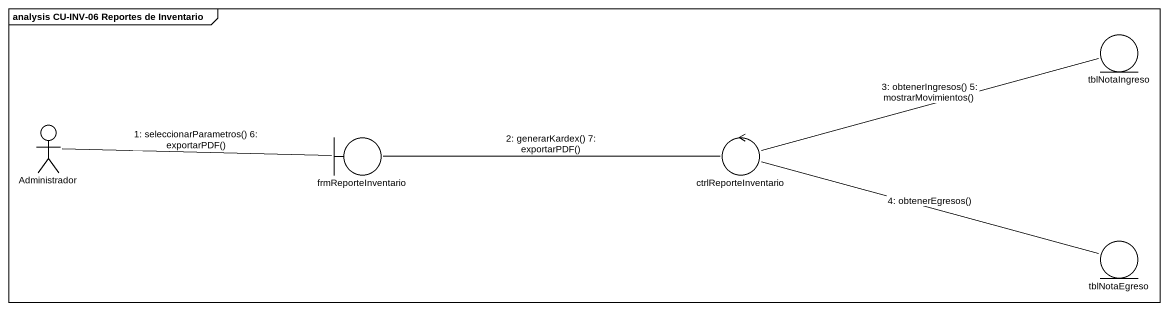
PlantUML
@startuml
mainframe analysis CU-INV-06 Reportes de Inventario
entity tblNotaIngreso
actor Administrador
boundary frmReporteInventario
control ctrlReporteInventario
entity tblNotaEgreso
Administrador -right- frmReporteInventario : 1: seleccionarParametros() 6: exportarPDF()
frmReporteInventario -right- ctrlReporteInventario : 2: generarKardex() 7: exportarPDF()
ctrlReporteInventario -right- tblNotaIngreso : 3: obtenerIngresos() 5: mostrarMovimientos()
ctrlReporteInventario -right- tblNotaEgreso : 4: obtenerEgresos()
@enduml
